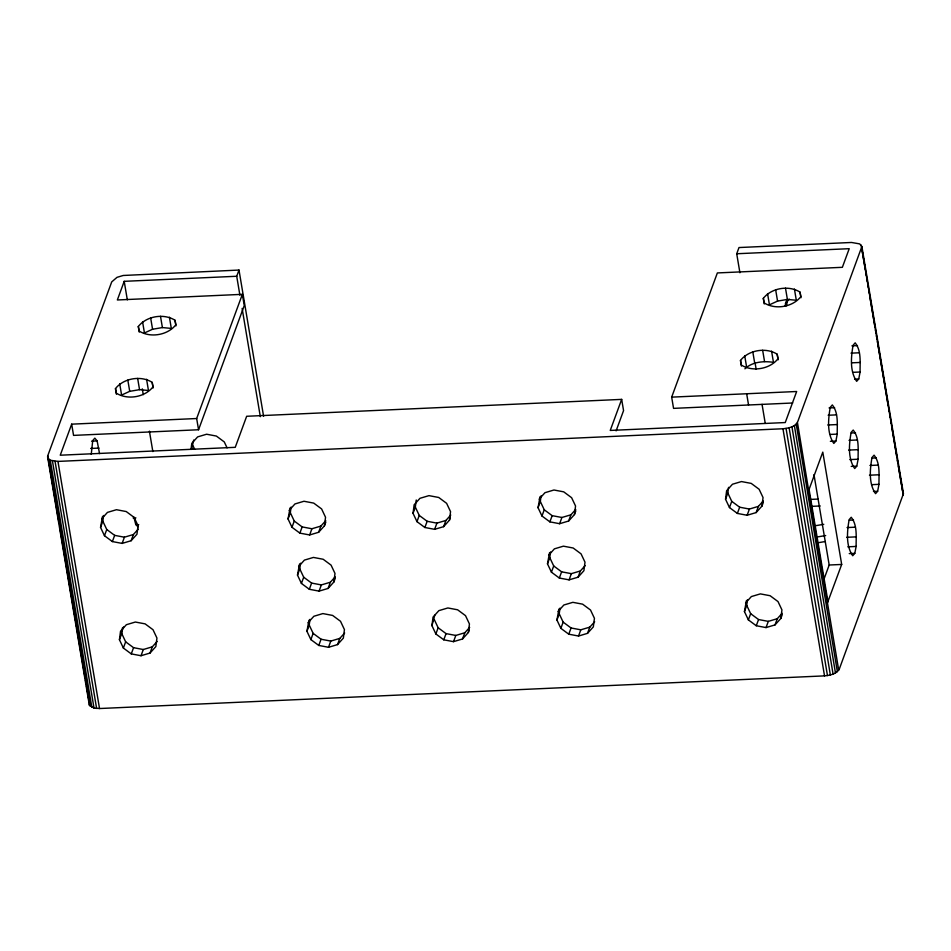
<?xml version="1.0" encoding="UTF-8"?>
<svg xmlns="http://www.w3.org/2000/svg" width="951" height="951" viewBox="0 0 951 951"><rect width="100%" height="100%" fill="white"/><g stroke="black" fill="none" stroke-linecap="round" stroke-linejoin="round"><path stroke-width="1.43" d="M91.248 454.305L92.734 440.551L94.827 438.149L97.121 440.907L99.546 453.615M837.237 434.12C837.082 424.491 838.687 412.9 832.327 404.936L830.235 407.337C828.226 419.011 826.811 433.299 833.813 443.428L835.905 441.038L837.237 434.12L830.294 434.429M856.138 546.445C855.971 536.816 857.588 525.225 851.228 517.261L849.136 519.662C847.115 531.336 845.712 545.624 852.702 555.753L854.794 553.351L856.138 546.445L847.805 546.813M858.111 459.226C857.957 449.609 859.561 438.019 853.202 430.054L851.109 432.443C849.088 444.129 847.686 458.406 854.687 468.546L856.78 466.145L858.111 459.226L849.778 459.606M860.084 372.019C859.93 362.402 861.535 350.8 855.175 342.835L853.083 345.237C851.074 356.91 849.659 371.199 856.661 381.339L858.753 378.938L860.084 372.019L853.142 372.328M878.986 484.344C878.819 474.727 880.436 463.125 874.076 455.16L871.984 457.562C869.963 469.235 868.548 483.524 875.55 493.664L877.642 491.263L878.986 484.344L872.031 484.653M263.593 416.276L238.998 270.06L123.19 275.481L116.997 277.347L111.719 281.9L47.74 455.767L47.764 457.978L50.284 460.248L57.952 461.413L782.958 428.758C788.331 428.176 796.011 426.975 797.948 421.091L861.879 246.535L859.668 243.896L851.502 242.469L738.998 247.545L736.716 253.751L739.914 272.759M47.55 456.575L89.335 705.095L94.018 708.079L99.522 708.531L824.529 675.876C829.902 675.341 836.809 674.116 839.412 668.779L903.45 493.64L861.879 246.535M101.638 518.866L107.463 512.387L116.462 509.712L126.21 511.543L134.115 517.403L138.05 525.713L136.944 534.248L131.119 540.727L122.132 543.401L112.373 541.571L104.467 535.71L100.544 527.401L102.553 516.381M100.544 527.401L102.827 521.196L103.564 515.501M119.434 639.726L120.539 631.191L126.364 624.712L135.351 622.037L145.111 623.868L153.016 629.728L156.939 638.038L155.845 646.573L150.02 653.052L141.021 655.726L131.274 653.896L123.368 648.035L119.434 639.726L121.728 633.509L122.453 627.826M191.056 449.074L191.793 443.38L197.618 436.901L206.605 434.227L216.364 436.057L224.27 441.918L227.075 447.85M191.603 449.431L193.707 440.016M325.824 522.075L324.446 525.808L318.621 532.287L309.634 534.961L299.874 533.131L291.969 527.27L288.046 518.961L290.055 507.941M288.046 518.961L290.328 512.744L291.054 507.061M335.263 578.244L333.896 581.964L328.071 588.443L319.072 591.118L309.325 589.287L301.419 583.427L297.497 575.117L299.506 564.098M297.497 575.117L299.779 568.912L300.504 563.218M308.041 622.739L313.866 616.272L322.853 613.585L332.612 615.428L340.506 621.276L344.44 629.586L343.347 638.133L337.522 644.6L328.523 647.286L318.775 645.444L310.87 639.595L306.935 631.286L308.944 620.254M306.935 631.286L309.23 625.069L309.955 619.374M324.446 525.808L325.539 517.273L321.616 508.951L313.711 503.103L303.963 501.26L294.965 503.947L289.14 510.425M333.896 581.964L334.99 573.429L331.067 565.12L323.162 559.259L313.414 557.429L304.415 560.103L298.59 566.582M413.043 513.326L414.137 504.791L419.962 498.312L428.96 495.637L438.72 497.468L446.613 503.329L450.548 511.638L449.454 520.173L443.63 526.652L434.631 529.327L424.871 527.496L416.978 521.635L413.043 513.326L415.325 507.121L416.241 500M431.944 625.651L433.038 617.116L438.863 610.637L447.862 607.962L457.609 609.793L465.514 615.654L469.437 623.963L468.344 632.498L462.519 638.977L453.52 641.652L443.772 639.821L435.867 633.96L431.944 625.651L434.773 615.178M575.819 510.818L574.452 514.55L568.627 521.017L559.628 523.704L549.88 521.861L541.975 516.013L538.04 507.703L540.049 496.672M538.04 507.703L540.334 501.486L541.06 495.792M548.584 555.325L554.409 548.846L563.408 546.171L573.168 548.002L581.061 553.862L584.996 562.172L583.902 570.707L578.077 577.186L569.078 579.86L559.319 578.03L551.425 572.169L547.491 563.86L549.5 552.84M547.491 563.86L549.773 557.655L550.51 551.96M558.035 611.481L563.86 605.002L572.859 602.328L582.606 604.158L590.512 610.019L594.446 618.328L593.341 626.875L587.516 633.342L578.529 636.029L568.769 634.186L560.864 628.338L556.941 620.016L558.95 608.997M556.941 620.016L559.224 613.811L559.961 608.117M574.452 514.55L575.545 506.003L571.61 497.694L563.717 491.845L553.957 490.003L544.971 492.689L539.146 499.156M725.542 499.251L726.635 490.716L732.472 484.237L741.459 481.563L751.219 483.393L759.112 489.254L763.047 497.563L761.953 506.098L756.128 512.577L747.129 515.264L737.37 513.421L729.476 507.561L725.542 499.251L727.836 493.046L728.561 487.352M782.221 614.703L780.842 618.423L775.017 624.902L766.03 627.577L756.271 625.746L748.366 619.886L744.443 611.576L746.452 600.557M744.443 611.576L746.725 605.371L747.45 599.677M785.027 306.317L786.311 300.991M786.584 305.794L787.309 300.1M780.842 618.423L781.936 609.888L778.013 601.579L770.108 595.718L760.36 593.888L751.361 596.562L745.536 603.041M238.998 270.06L236.716 276.265L124.212 281.33L117.353 299.969L242.362 294.334L196.667 418.523L71.67 424.158L60.246 455.208L235.242 447.327L246.666 416.276L621.669 399.384L623.559 410.618L616.105 430.874M104.467 535.71L106.762 529.505L102.827 521.196M112.373 541.571L114.655 535.365L106.762 529.505M122.132 543.401L124.415 537.196L133.413 534.521L138.264 529.125M131.119 540.727L133.413 534.521M121.502 632.439L123.535 626.923M71.67 424.158L73.56 435.392L198.557 429.757L244.252 305.568L242.362 294.334M123.368 648.035L125.651 641.83L121.728 633.509M131.274 653.896L133.556 647.679L125.651 641.83M141.021 655.726L143.304 649.521L152.303 646.835L157.153 641.438M150.02 653.052L152.303 646.835M291.969 527.27L294.263 521.053L290.328 512.744M299.874 533.131L302.156 526.913L294.263 521.053M309.634 534.961L311.916 528.756L320.903 526.069L325.765 520.673M318.621 532.287L320.903 526.069M301.419 583.427L303.702 577.221L299.779 568.912M309.325 589.287L311.607 583.082L303.702 577.221M319.072 591.118L321.367 584.913L330.354 582.238L335.216 576.841M328.071 588.443L330.354 582.238M310.87 639.595L313.152 633.378L309.23 625.069M318.775 645.444L321.058 639.238L313.152 633.378M328.523 647.286L330.805 641.069L339.804 638.394L344.654 632.997M337.522 644.6L339.804 638.394M416.978 521.635L419.26 515.43L415.325 507.121M424.871 527.496L427.154 521.291L419.26 515.43M434.631 529.327L436.913 523.121L445.912 520.447L450.762 515.05M443.63 526.652L445.912 520.447M449.454 520.173L450.37 517.689M435.867 633.96L438.149 627.755L434.227 619.446M443.772 639.821L446.055 633.616L438.149 627.755M453.52 641.652L455.814 635.446L464.801 632.76L469.663 627.375M462.519 638.977L464.801 632.76M468.344 632.498L469.259 630.014M541.975 516.013L544.257 509.795L540.334 501.486M549.88 521.861L552.162 515.656L544.257 509.795M559.628 523.704L561.91 517.487L570.909 514.812L575.759 509.415M568.627 521.017L570.909 514.812M551.425 572.169L553.708 565.964L549.773 557.655M621.669 399.384L610.245 430.434L785.241 422.553L796.665 391.503L671.668 397.138L673.558 408.371L792.67 402.998M559.319 578.03L561.613 571.824L553.708 565.964M569.078 579.86L571.361 573.655L580.36 570.98L585.21 565.583M578.077 577.186L580.36 570.98M560.864 628.338L563.158 622.12L559.224 613.811M568.769 634.186L571.052 627.981L563.158 622.12M578.529 636.029L580.811 629.812L589.81 627.137L594.66 621.74M671.668 397.138L717.363 272.937L842.36 267.314L849.219 248.686L736.716 253.751M587.516 633.342L589.81 627.137M729.476 507.561L731.759 501.355L727.836 493.046M737.37 513.421L739.664 507.216L731.759 501.355M747.129 515.264L749.412 509.047L758.411 506.372L763.261 500.975M756.128 512.577L758.411 506.372M761.953 506.098L763.32 502.378M748.366 619.886L750.66 613.68L746.725 605.371M756.271 625.746L758.553 619.541L750.66 613.68M838.711 670.217L808.671 490.49L822.793 452.129L841.683 564.454L827.465 602.815M766.03 627.577L768.313 621.372L777.3 618.697L782.162 613.3M775.017 624.902L777.3 618.697M824.113 578.814L829.189 565.013L813.973 474.573M89.632 702.195L89.335 705.095M138.323 326.502C146.442 316.041 163.917 313.129 175.032 320.273L175.828 324.814C167.721 335.263 150.246 338.176 139.131 331.043L138.323 326.502L139.274 332.113M115.475 388.602C123.594 378.141 141.069 375.229 152.184 382.361L152.98 386.902C144.873 397.363 127.398 400.276 116.284 393.143L115.475 388.602L116.426 394.213M763.332 298.352C771.439 287.903 788.914 284.979 800.029 292.123L800.825 296.664C792.718 307.114 775.243 310.038 764.128 302.894L763.332 298.352L764.271 303.963M740.484 360.453C748.592 349.992 766.066 347.079 777.181 354.212L777.977 358.765C769.87 369.214 752.396 372.126 741.281 364.994L740.484 360.453L741.423 366.064M744.906 368.822C752.229 361.784 763.796 360.845 773.46 362.343L771.57 351.121M785.395 303.464L789.282 299.149M169.421 317.17L171.311 328.404L162.395 327.572L152.564 329.248L144.445 332.957L142.555 321.735M146.573 379.259L148.463 390.492L139.547 389.672L129.716 391.337L121.597 395.057L119.707 383.824M794.418 289.021L796.308 300.254L787.392 299.422L777.561 301.098L769.442 304.819L767.552 293.586M815.352 525.737L823.78 524.31M817.242 536.97L825.67 535.544M818.335 542.7L825.361 541.511M851.918 345.843L857.469 345.593M851.014 353.154L859.347 352.773M851.965 362.818L860.298 362.45M854.58 379.128L858.753 378.938M91.558 441.157L97.121 440.907M829.07 407.943L834.621 407.694M90.666 448.456L98.999 448.087M828.166 415.242L836.5 414.874M827.739 424.978L837.451 424.538M851.323 432.99L855.496 432.812M830.354 441.288L835.905 441.038M849.041 440.361L857.374 439.98M848.601 450.096L858.325 449.657M872.198 458.109L876.358 457.918M869.903 465.467L878.237 465.098M851.216 466.394L856.78 466.145M869.476 475.203L879.2 474.763M873.482 491.441L877.642 491.263M809.372 499.465L818.252 499.061M811.453 506.372L820.273 505.968M849.35 520.209L853.523 520.019M847.056 527.567L855.389 527.187M846.628 537.303L856.352 536.863M849.243 553.601L854.794 553.351M829.189 565.013L841.683 564.454M133.128 517.974L135.898 517.879M135.945 524.75L138.715 524.655M739.664 507.216L749.412 509.047M552.162 515.656L561.91 517.487M427.154 521.291L436.913 523.121M561.613 571.824L571.361 573.655M302.156 526.913L311.916 528.756M758.553 619.541L768.313 621.372M114.655 535.365L124.415 537.196M571.052 627.981L580.811 629.812M311.607 583.082L321.367 584.913M446.055 633.616L455.814 635.446M321.058 639.238L330.805 641.069M133.556 647.679L143.304 649.521M138.002 526.997L135.708 524.239L133.841 517.071M192.982 445.71L194.658 449.264M861.713 248.116L903.284 495.233M861.178 245.096L861.665 248.021M862.165 250.945L862.652 253.869M863.151 256.794L865.362 269.953M865.85 272.878L866.349 275.802M866.837 278.726L867.324 281.651M867.823 284.575L868.311 287.499M868.81 290.424L869.297 293.348M869.785 296.272L874.956 326.978M875.443 329.902L875.942 332.826M876.43 335.751L876.917 338.675M877.416 341.599L879.627 354.759M880.115 357.683L880.614 360.607M881.101 363.532L881.601 366.456M882.088 369.38L882.576 372.305M883.075 375.229L883.562 378.153M884.061 381.078L888.234 405.934M888.733 408.859L889.221 411.783M889.72 414.707L890.207 417.632M890.695 420.556L891.194 423.48M891.681 426.405L896.852 457.11M897.34 460.034L897.827 462.959M898.326 465.883L901.524 484.891M902.012 487.815L902.511 490.74M800.029 292.123L800.98 297.734M785.502 288.189L787.392 299.422M775.671 289.865L777.561 301.098M809.075 489.385L827.976 601.71M777.181 354.212L778.132 359.835M789.116 427.772L830.366 674.96M786.061 428.437L827.465 675.579M782.958 428.758L824.529 675.876M762.654 350.289L764.545 361.523M755.165 363.413L756.152 369.261M762.048 404.353L765.246 423.361M752.823 351.965L754.714 363.187M744.704 355.674L746.594 366.908M746.666 393.762L748.556 404.995M236.716 276.265L239.914 295.274M242.125 308.433L260.324 416.645M196.667 418.523L198.557 429.757M175.032 320.273L175.971 325.884M160.505 316.338L162.395 327.572M150.674 318.014L152.564 329.248M152.184 382.361L153.123 387.984M124.212 281.33L127.327 299.862M142.293 388.84L143.28 394.677M149.414 431.148L152.849 451.57M137.657 378.439L139.547 389.672M127.826 380.103L129.716 391.337M57.952 461.413L99.522 708.531M55.051 461.366L96.622 708.483M52.448 460.973L94.018 708.079M50.284 460.248L91.855 707.354M48.691 459.226L90.262 706.343M47.74 455.767L59.081 523.157M59.818 527.543L74.535 615.059M75.034 617.984L75.521 620.896M76.009 623.82L76.496 626.733M76.995 629.645L84.996 677.243M85.483 680.131L85.97 683.008M86.458 685.885L88.883 700.305M797.461 422.601L808.671 490.49M796.237 424.122L837.356 671.632M794.37 425.537L835.453 672.939M791.945 426.773L833.076 674.069"/></g></svg>
